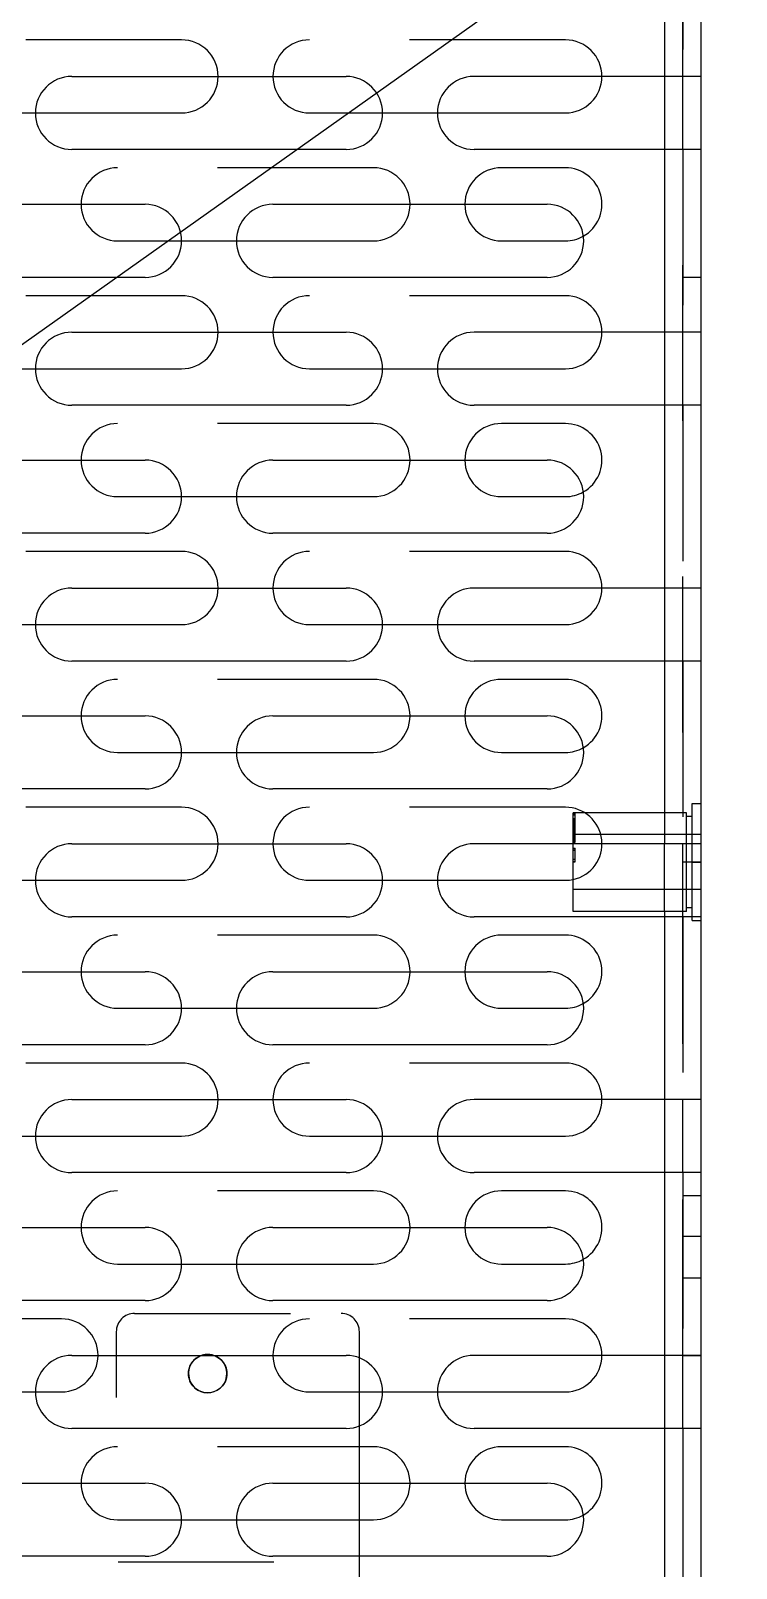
# Model space of a CAD drawing. Header units: millimetres. Extents: x 0 to 8948, y -1340 to 1100.
# Drawn here: x 874 to 912.6, y 553 to 637.1 of the extents above; entities that cross this region are included whole.
import ezdxf

# ---------------------------------------------------------------- set-up
doc = ezdxf.new("R2010")
doc.units = ezdxf.units.MM
doc.header["$LTSCALE"] = 85.25
doc.linetypes.add('HIDDEN', pattern=[0.2, 0.1, -0.1])
doc.layers.get('0').update_dxf_attribs({"linetype": 'CONTINUOUS'})
doc.layers.add('02___PRT_ALL_AXES', color=7, linetype='CONTINUOUS')
doc.layers.add('DEFAULT_2', color=8, linetype='HIDDEN')

msp = doc.modelspace()

# ---------------------------------------------------------------- linework, layer by layer
msp.add_line((0, 0), (1550, 1100))
at = {"color": 3, "linetype": 'Continuous'}
for p, q in [((910.726, 490.614), (910.726, 697.614)), ((908.726, 644.614), (908.726, 634.614)), ((876.297, 634.614), (891.297, 634.614)), ((910.726, 634.614), (898.297, 634.614)), ((891.297, 630.614), (876.297, 630.614)), ((910.726, 630.614), (898.297, 630.614)), ((908.726, 630.614), (908.726, 620.614)), ((865.297, 627.614), (880.297, 627.614)), ((887.297, 627.614), (902.297, 627.614)), ((880.297, 623.614), (865.297, 623.614)), ((902.297, 623.614), (887.297, 623.614)), ((876.297, 620.614), (891.297, 620.614)), ((910.726, 620.614), (898.297, 620.614)), ((891.297, 616.614), (876.297, 616.614)), ((910.726, 616.614), (898.297, 616.614)), ((908.726, 616.614), (908.726, 606.614)), ((865.297, 613.614), (880.297, 613.614)), ((887.297, 613.614), (902.297, 613.614)), ((880.297, 609.614), (865.297, 609.614)), ((902.297, 609.614), (887.297, 609.614)), ((876.297, 606.614), (891.297, 606.614)), ((910.726, 606.614), (898.297, 606.614)), ((891.297, 602.614), (876.297, 602.614)), ((910.726, 602.614), (898.297, 602.614)), ((908.726, 602.614), (908.726, 592.614)), ((865.297, 599.614), (880.297, 599.614)), ((887.297, 599.614), (902.297, 599.614)), ((880.297, 595.614), (865.297, 595.614)), ((902.297, 595.614), (887.297, 595.614)), ((876.297, 592.614), (891.297, 592.614)), ((910.726, 592.614), (898.297, 592.614)), ((891.297, 588.614), (876.297, 588.614)), ((910.726, 588.614), (898.297, 588.614)), ((908.726, 588.614), (908.726, 578.614)), ((865.297, 585.614), (880.297, 585.614)), ((887.297, 585.614), (902.297, 585.614)), ((880.297, 581.614), (865.297, 581.614)), ((902.297, 581.614), (887.297, 581.614)), ((876.297, 578.614), (891.297, 578.614)), ((910.726, 578.614), (898.297, 578.614)), ((891.297, 574.614), (876.297, 574.614)), ((910.726, 574.614), (898.297, 574.614)), ((908.726, 574.614), (908.726, 564.614)), ((865.297, 571.614), (880.297, 571.614)), ((887.297, 571.614), (902.297, 571.614)), ((880.297, 567.614), (865.297, 567.614)), ((902.297, 567.614), (887.297, 567.614)), ((876.297, 564.614), (891.297, 564.614)), ((910.726, 564.614), (898.297, 564.614)), ((891.297, 560.614), (876.297, 560.614)), ((910.726, 560.614), (898.297, 560.614)), ((908.726, 560.614), (908.726, 550.614)), ((865.297, 557.614), (880.297, 557.614)), ((887.297, 557.614), (902.297, 557.614)), ((880.297, 553.614), (865.297, 553.614)), ((902.297, 553.614), (887.297, 553.614))]:
    msp.add_line(p, q, dxfattribs=at)
at = {"color": 7, "linetype": 'Continuous'}
for p, q in [((908.726, 634.614), (908.726, 630.614)), ((909.726, 630.614), (909.726, 634.614)), ((874.305, 632.614), (882.297, 632.614)), ((889.297, 632.614), (893.288, 632.614)), ((896.305, 632.614), (903.297, 632.614)), ((878.797, 625.614), (882.288, 625.614)), ((885.305, 625.614), (892.797, 625.614)), ((899.797, 625.614), (903.297, 625.614)), ((908.726, 620.614), (908.726, 616.614)), ((909.726, 616.614), (909.726, 620.614)), ((874.305, 618.614), (882.297, 618.614)), ((889.297, 618.614), (893.288, 618.614)), ((896.305, 618.614), (903.297, 618.614)), ((878.797, 611.614), (882.288, 611.614)), ((885.305, 611.614), (892.797, 611.614)), ((899.797, 611.614), (903.297, 611.614)), ((908.726, 606.614), (908.726, 602.614)), ((909.726, 602.614), (909.726, 606.614)), ((874.305, 604.614), (882.297, 604.614)), ((889.297, 604.614), (893.288, 604.614)), ((896.305, 604.614), (903.297, 604.614)), ((878.797, 597.614), (882.288, 597.614)), ((885.305, 597.614), (892.797, 597.614)), ((899.797, 597.614), (903.297, 597.614)), ((903.726, 591.614), (903.726, 592.614)), ((909.726, 588.614), (909.726, 592.614)), ((874.305, 590.614), (882.297, 590.614)), ((889.297, 590.614), (893.288, 590.614)), ((896.305, 590.614), (903.297, 590.614)), ((908.726, 588.914), (908.726, 588.614)), ((878.797, 583.614), (882.288, 583.614)), ((885.305, 583.614), (892.797, 583.614)), ((899.797, 583.614), (903.297, 583.614)), ((908.726, 578.614), (908.726, 574.614)), ((909.726, 574.614), (909.726, 578.614)), ((874.305, 576.614), (882.297, 576.614)), ((889.297, 576.614), (893.288, 576.614)), ((896.305, 576.614), (903.297, 576.614)), ((878.797, 569.614), (882.288, 569.614)), ((885.305, 569.614), (892.797, 569.614)), ((899.797, 569.614), (903.297, 569.614)), ((892.026, 562.614), (892.026, 564.476)), ((908.726, 564.614), (908.726, 560.614)), ((909.726, 560.614), (909.726, 564.614)), ((874.305, 562.614), (875.726, 562.614)), ((889.297, 562.614), (893.288, 562.614)), ((896.305, 562.614), (903.297, 562.614)), ((892.026, 555.614), (892.026, 557.614)), ((878.797, 555.614), (882.288, 555.614)), ((885.305, 555.614), (892.797, 555.614)), ((899.797, 555.614), (903.297, 555.614))]:
    msp.add_line(p, q, dxfattribs=at)
at = {"color": 3, "linetype": 'Continuous'}
for centre, start, end in [((876.297, 632.614), 90, 270), ((891.297, 632.614), 270, 90), ((898.297, 632.614), 90, 270), ((880.297, 625.614), 270, 90), ((887.297, 625.614), 90, 270), ((902.297, 625.614), 270, 90), ((876.297, 618.614), 90, 270), ((891.297, 618.614), 270, 90), ((898.297, 618.614), 90, 270), ((880.297, 611.614), 270, 90), ((887.297, 611.614), 90, 270), ((902.297, 611.614), 270, 90), ((876.297, 604.614), 90, 270), ((891.297, 604.614), 270, 90), ((898.297, 604.614), 90, 270), ((880.297, 597.614), 270, 90), ((887.297, 597.614), 90, 270), ((902.297, 597.614), 270, 90), ((876.297, 590.614), 90, 270), ((891.297, 590.614), 270, 90), ((898.297, 590.614), 90, 270), ((880.297, 583.614), 270, 90), ((887.297, 583.614), 90, 270), ((902.297, 583.614), 270, 90), ((876.297, 576.614), 90, 270), ((891.297, 576.614), 270, 90), ((898.297, 576.614), 90, 270), ((880.297, 569.614), 270, 90), ((887.297, 569.614), 90, 270), ((902.297, 569.614), 270, 90), ((876.297, 562.614), 90, 270), ((891.297, 562.614), 270, 90), ((898.297, 562.614), 90, 270), ((880.297, 555.614), 270, 90), ((887.297, 555.614), 90, 270), ((902.297, 555.614), 270, 90)]:
    msp.add_arc(centre, 2, start, end, dxfattribs=at)
at = {"color": 7, "linetype": 'Continuous'}
for centre, radius, start, end in [((882.297, 634.614), 2, 270, 360), ((889.297, 634.614), 2, 180, 270), ((903.297, 634.614), 2, 270, 360), ((878.797, 627.614), 2, 180, 270), ((892.797, 627.614), 2, 270, 360), ((899.797, 627.614), 2, 180, 270), ((903.297, 627.614), 2, 270, 299.33994), ((882.297, 620.614), 2, 270, 360), ((889.297, 620.614), 2, 180, 270), ((903.297, 620.614), 2, 270, 360), ((878.797, 613.614), 2, 180, 270), ((892.797, 613.614), 2, 270, 360), ((899.797, 613.614), 2, 180, 270), ((903.297, 613.614), 2, 270, 299.33994), ((882.297, 606.614), 2, 270, 360), ((889.297, 606.614), 2, 180, 270), ((903.297, 606.614), 2, 270, 360), ((878.797, 599.614), 2, 180, 270), ((892.797, 599.614), 2, 270, 360), ((899.797, 599.614), 2, 180, 270), ((903.297, 599.614), 2, 270, 299.33994), ((882.297, 592.614), 2, 270, 360), ((889.297, 592.614), 2, 180, 270), ((903.297, 592.614), 2, 270, 282.42307), ((878.797, 585.614), 2, 180, 270), ((892.797, 585.614), 2, 270, 360), ((899.797, 585.614), 2, 180, 270), ((903.297, 585.614), 2, 270, 299.33994), ((882.297, 578.614), 2, 270, 360), ((889.297, 578.614), 2, 180, 270), ((903.297, 578.614), 2, 270, 360), ((878.797, 571.614), 2, 180, 270), ((892.797, 571.614), 2, 270, 360), ((899.797, 571.614), 2, 180, 270), ((903.297, 571.614), 2, 270, 299.33994), ((875.726, 564.614), 2, 270, 360), ((883.726, 563.614), 1.05, 106.35504, 72.45976), ((889.297, 564.614), 2, 180, 270), ((903.297, 564.614), 2, 270, 360), ((878.797, 557.614), 2, 180, 270), ((892.797, 557.614), 2, 270, 360), ((899.797, 557.614), 2, 180, 270), ((903.297, 557.614), 2, 270, 299.33994)]:
    msp.add_arc(centre, radius, start, end, dxfattribs=at)
at = {"layer": '02___PRT_ALL_AXES', "color": 8, "linetype": 'HIDDEN'}
for p, q in [((909.726, 564.614), (909.726, 690.614)), ((910.726, 564.614), (910.726, 690.614)), ((910.726, 623.614), (909.726, 623.614)), ((909.926, 594.314), (903.726, 594.314)), ((910.726, 593.114), (903.726, 593.114)), ((903.726, 591.614), (903.726, 593.114)), ((910.726, 591.614), (909.726, 591.614)), ((910.726, 590.114), (903.726, 590.114)), ((909.926, 588.914), (909.726, 588.914)), ((909.726, 573.364), (910.726, 573.364)), ((910.726, 571.114), (909.726, 571.114)), ((909.726, 568.864), (910.726, 568.864)), ((909.726, 564.614), (910.726, 564.614))]:
    msp.add_line(p, q, dxfattribs=at)
at = {"layer": '02___PRT_ALL_AXES', "color": 7, "linetype": 'Continuous'}
for p, q in [((903.726, 588.914), (903.726, 591.614)), ((909.726, 588.914), (903.726, 588.914))]:
    msp.add_line(p, q, dxfattribs=at)
at = {"layer": '02___PRT_ALL_AXES', "color": 8, "linetype": 'HIDDEN'}
msp.add_circle((883.726, 563.614), 1.05, dxfattribs=at)
at = {"layer": 'DEFAULT_2', "color": 8, "linetype": 'HIDDEN'}
for p, q in [((909.726, 644.614), (909.726, 634.614)), ((882.297, 636.614), (868.297, 636.614)), ((903.297, 636.614), (889.297, 636.614)), ((871.288, 632.614), (874.305, 632.614)), ((893.288, 632.614), (896.305, 632.614)), ((909.726, 630.614), (909.726, 620.614)), ((892.797, 629.614), (878.797, 629.614)), ((903.297, 629.614), (899.797, 629.614)), ((882.288, 625.614), (885.305, 625.614)), ((882.297, 622.614), (868.297, 622.614)), ((903.297, 622.614), (889.297, 622.614)), ((871.288, 618.614), (874.305, 618.614)), ((893.288, 618.614), (896.305, 618.614)), ((909.726, 616.614), (909.726, 606.614)), ((892.797, 615.614), (878.797, 615.614)), ((903.297, 615.614), (899.797, 615.614)), ((882.288, 611.614), (885.305, 611.614)), ((882.297, 608.614), (868.297, 608.614)), ((903.297, 608.614), (889.297, 608.614)), ((871.288, 604.614), (874.305, 604.614)), ((893.288, 604.614), (896.305, 604.614)), ((909.726, 602.614), (909.726, 592.614)), ((892.797, 601.614), (878.797, 601.614)), ((903.297, 601.614), (899.797, 601.614)), ((882.288, 597.614), (885.305, 597.614)), ((882.297, 594.614), (868.297, 594.614)), ((903.297, 594.614), (889.297, 594.614)), ((903.726, 592.614), (903.726, 594.314)), ((903.826, 594.312), (903.726, 594.312)), ((903.826, 594.308), (903.726, 594.308)), ((903.826, 594.3), (903.726, 594.3)), ((903.826, 594.296), (903.726, 594.296)), ((903.826, 594.254), (903.726, 594.254)), ((903.826, 594.225), (903.726, 594.225)), ((903.726, 594.201), (903.826, 594.201)), ((903.826, 592.697), (903.826, 594.312)), ((909.926, 588.914), (909.926, 594.314)), ((910.226, 594.814), (910.726, 594.814)), ((910.226, 588.414), (910.226, 594.814)), ((903.726, 594.002), (903.826, 594.002)), ((903.726, 593.998), (903.826, 593.998)), ((903.726, 593.996), (903.826, 593.996)), ((903.826, 593.973), (903.726, 593.973)), ((903.726, 593.965), (903.826, 593.965)), ((903.726, 593.921), (903.826, 593.921)), ((903.726, 593.908), (903.826, 593.908)), ((903.726, 593.905), (903.826, 593.905)), ((903.726, 593.893), (903.826, 593.893)), ((903.826, 593.881), (903.726, 593.881)), ((903.726, 593.869), (903.826, 593.869)), ((903.726, 593.867), (903.826, 593.867)), ((903.726, 593.824), (903.826, 593.824)), ((903.726, 593.805), (903.826, 593.805)), ((903.726, 593.745), (903.826, 593.745)), ((903.726, 593.733), (903.826, 593.733)), ((903.726, 593.693), (903.826, 593.693)), ((903.726, 593.676), (903.826, 593.676)), ((903.726, 593.635), (903.826, 593.635)), ((903.726, 593.6), (903.826, 593.6)), ((903.726, 593.588), (903.826, 593.588)), ((903.726, 593.549), (903.826, 593.549)), ((903.726, 593.548), (903.826, 593.548)), ((903.726, 593.534), (903.826, 593.534)), ((903.726, 593.515), (903.826, 593.515)), ((903.726, 593.505), (903.826, 593.505)), ((903.726, 593.495), (903.826, 593.495)), ((903.726, 593.475), (903.826, 593.475)), ((903.726, 593.464), (903.826, 593.464)), ((903.726, 593.461), (903.826, 593.461)), ((903.726, 593.459), (903.826, 593.459)), ((903.726, 593.454), (903.826, 593.454)), ((903.726, 593.433), (903.826, 593.433)), ((903.726, 593.4), (903.826, 593.4)), ((903.726, 593.399), (903.826, 593.399)), ((903.726, 593.383), (903.826, 593.383)), ((903.726, 593.37), (903.826, 593.37)), ((903.726, 593.366), (903.826, 593.366)), ((903.726, 593.346), (903.826, 593.346)), ((903.726, 593.332), (903.826, 593.332)), ((903.726, 593.332), (903.826, 593.332)), ((903.726, 593.324), (903.826, 593.324)), ((903.726, 593.288), (903.826, 593.288)), ((903.726, 593.285), (903.826, 593.285)), ((910.226, 594.114), (909.926, 594.114)), ((903.726, 593.274), (903.826, 593.274)), ((903.726, 593.274), (903.826, 593.274)), ((903.726, 593.256), (903.826, 593.256)), ((903.726, 593.255), (903.826, 593.255)), ((903.726, 593.209), (903.826, 593.209)), ((903.726, 593.184), (903.826, 593.184)), ((903.726, 593.179), (903.826, 593.179)), ((903.726, 593.175), (903.826, 593.175)), ((903.726, 593.143), (903.826, 593.143)), ((903.726, 593.141), (903.826, 593.141)), ((903.726, 593.126), (903.826, 593.126)), ((903.726, 593.11), (903.826, 593.11)), ((903.726, 593.105), (903.826, 593.105)), ((903.726, 593.089), (903.826, 593.089)), ((903.726, 593.083), (903.826, 593.083)), ((903.726, 593.082), (903.826, 593.082)), ((903.726, 593.078), (903.826, 593.078)), ((903.726, 593.06), (903.826, 593.06)), ((903.726, 593.027), (903.826, 593.027)), ((903.726, 593.017), (903.826, 593.017)), ((903.726, 593.003), (903.826, 593.003)), ((903.726, 592.997), (903.826, 592.997)), ((903.726, 592.983), (903.826, 592.983)), ((903.726, 592.936), (903.826, 592.936)), ((903.726, 592.931), (903.826, 592.931)), ((903.726, 592.907), (903.826, 592.907)), ((903.726, 592.897), (903.826, 592.897)), ((903.726, 592.883), (903.826, 592.883)), ((903.726, 592.873), (903.826, 592.873)), ((903.726, 592.848), (903.826, 592.848)), ((903.726, 592.844), (903.826, 592.844)), ((903.726, 592.797), (903.826, 592.797)), ((903.726, 592.763), (903.826, 592.763)), ((903.726, 592.702), (903.826, 592.702)), ((903.726, 592.697), (903.826, 592.697)), ((908.726, 588.914), (908.726, 592.614)), ((903.726, 592.375), (903.826, 592.375)), ((903.826, 592.364), (903.726, 592.364)), ((903.726, 592.352), (903.826, 592.352)), ((903.826, 592.245), (903.726, 592.245)), ((903.726, 591.765), (903.826, 591.765)), ((903.726, 591.644), (903.826, 591.644)), ((903.726, 591.62), (903.826, 591.62)), ((903.826, 591.62), (903.826, 592.375)), ((910.226, 591.614), (910.726, 591.614)), ((871.288, 590.614), (874.305, 590.614)), ((893.288, 590.614), (896.305, 590.614)), ((910.226, 589.114), (909.926, 589.114)), ((909.726, 588.614), (909.726, 578.614)), ((910.226, 588.414), (910.726, 588.414)), ((892.797, 587.614), (878.797, 587.614)), ((903.297, 587.614), (899.797, 587.614)), ((882.288, 583.614), (885.305, 583.614)), ((882.297, 580.614), (868.297, 580.614)), ((903.297, 580.614), (889.297, 580.614)), ((871.288, 576.614), (874.305, 576.614)), ((893.288, 576.614), (896.305, 576.614)), ((909.726, 574.614), (909.726, 564.614)), ((892.797, 573.614), (878.797, 573.614)), ((903.297, 573.614), (899.797, 573.614)), ((882.288, 569.614), (885.305, 569.614)), ((875.726, 566.614), (868.297, 566.614)), ((879.726, 566.909), (891.026, 566.909)), ((903.297, 566.614), (889.297, 566.614)), ((878.726, 565.909), (878.726, 562.309)), ((892.026, 564.476), (892.026, 565.909)), ((845.726, 562.309), (878.726, 562.309)), ((871.288, 562.614), (874.305, 562.614)), ((892.026, 557.614), (892.026, 562.614)), ((893.288, 562.614), (896.305, 562.614)), ((909.726, 560.614), (909.726, 550.614)), ((892.797, 559.614), (878.797, 559.614)), ((903.297, 559.614), (899.797, 559.614)), ((882.288, 555.614), (885.305, 555.614)), ((892.026, 552.369), (892.026, 555.614)), ((844.726, 553.309), (892.026, 553.309))]:
    msp.add_line(p, q, dxfattribs=at)
for centre, radius, start, end in [((882.297, 634.614), 2, 0, 90), ((889.297, 634.614), 2, 90, 180), ((903.297, 634.614), 2, 0, 90), ((878.797, 627.614), 2, 90, 180), ((892.797, 627.614), 2, 0, 90), ((899.797, 627.614), 2, 90, 180), ((903.297, 627.614), 2, 299.33994, 90), ((882.297, 620.614), 2, 0, 90), ((889.297, 620.614), 2, 90, 180), ((903.297, 620.614), 2, 0, 90), ((878.797, 613.614), 2, 90, 180), ((892.797, 613.614), 2, 0, 90), ((899.797, 613.614), 2, 90, 180), ((903.297, 613.614), 2, 299.33994, 90), ((882.297, 606.614), 2, 0, 90), ((889.297, 606.614), 2, 90, 180), ((903.297, 606.614), 2, 0, 90), ((878.797, 599.614), 2, 90, 180), ((892.797, 599.614), 2, 0, 90), ((899.797, 599.614), 2, 90, 180), ((903.297, 599.614), 2, 299.33994, 90), ((882.297, 592.614), 2, 0, 90), ((889.297, 592.614), 2, 90, 180), ((903.297, 592.614), 2, 282.42307, 90), ((878.797, 585.614), 2, 90, 180), ((892.797, 585.614), 2, 0, 90), ((899.797, 585.614), 2, 90, 180), ((903.297, 585.614), 2, 299.33994, 90), ((882.297, 578.614), 2, 0, 90), ((889.297, 578.614), 2, 90, 180), ((903.297, 578.614), 2, 0, 90), ((878.797, 571.614), 2, 90, 180), ((892.797, 571.614), 2, 0, 90), ((899.797, 571.614), 2, 90, 180), ((903.297, 571.614), 2, 299.33994, 90), ((875.726, 564.614), 2, 0, 90), ((879.726, 565.909), 1, 90, 180), ((889.297, 564.614), 2, 90, 180), ((891.026, 565.909), 1, 0, 90), ((903.297, 564.614), 2, 0, 90), ((883.726, 563.614), 1.05, 72.45976, 106.35504), ((878.797, 557.614), 2, 90, 180), ((892.797, 557.614), 2, 0, 90), ((899.797, 557.614), 2, 90, 180), ((903.297, 557.614), 2, 299.33994, 90)]:
    msp.add_arc(centre, radius, start, end, dxfattribs=at)

doc.saveas('drawing.dxf')
